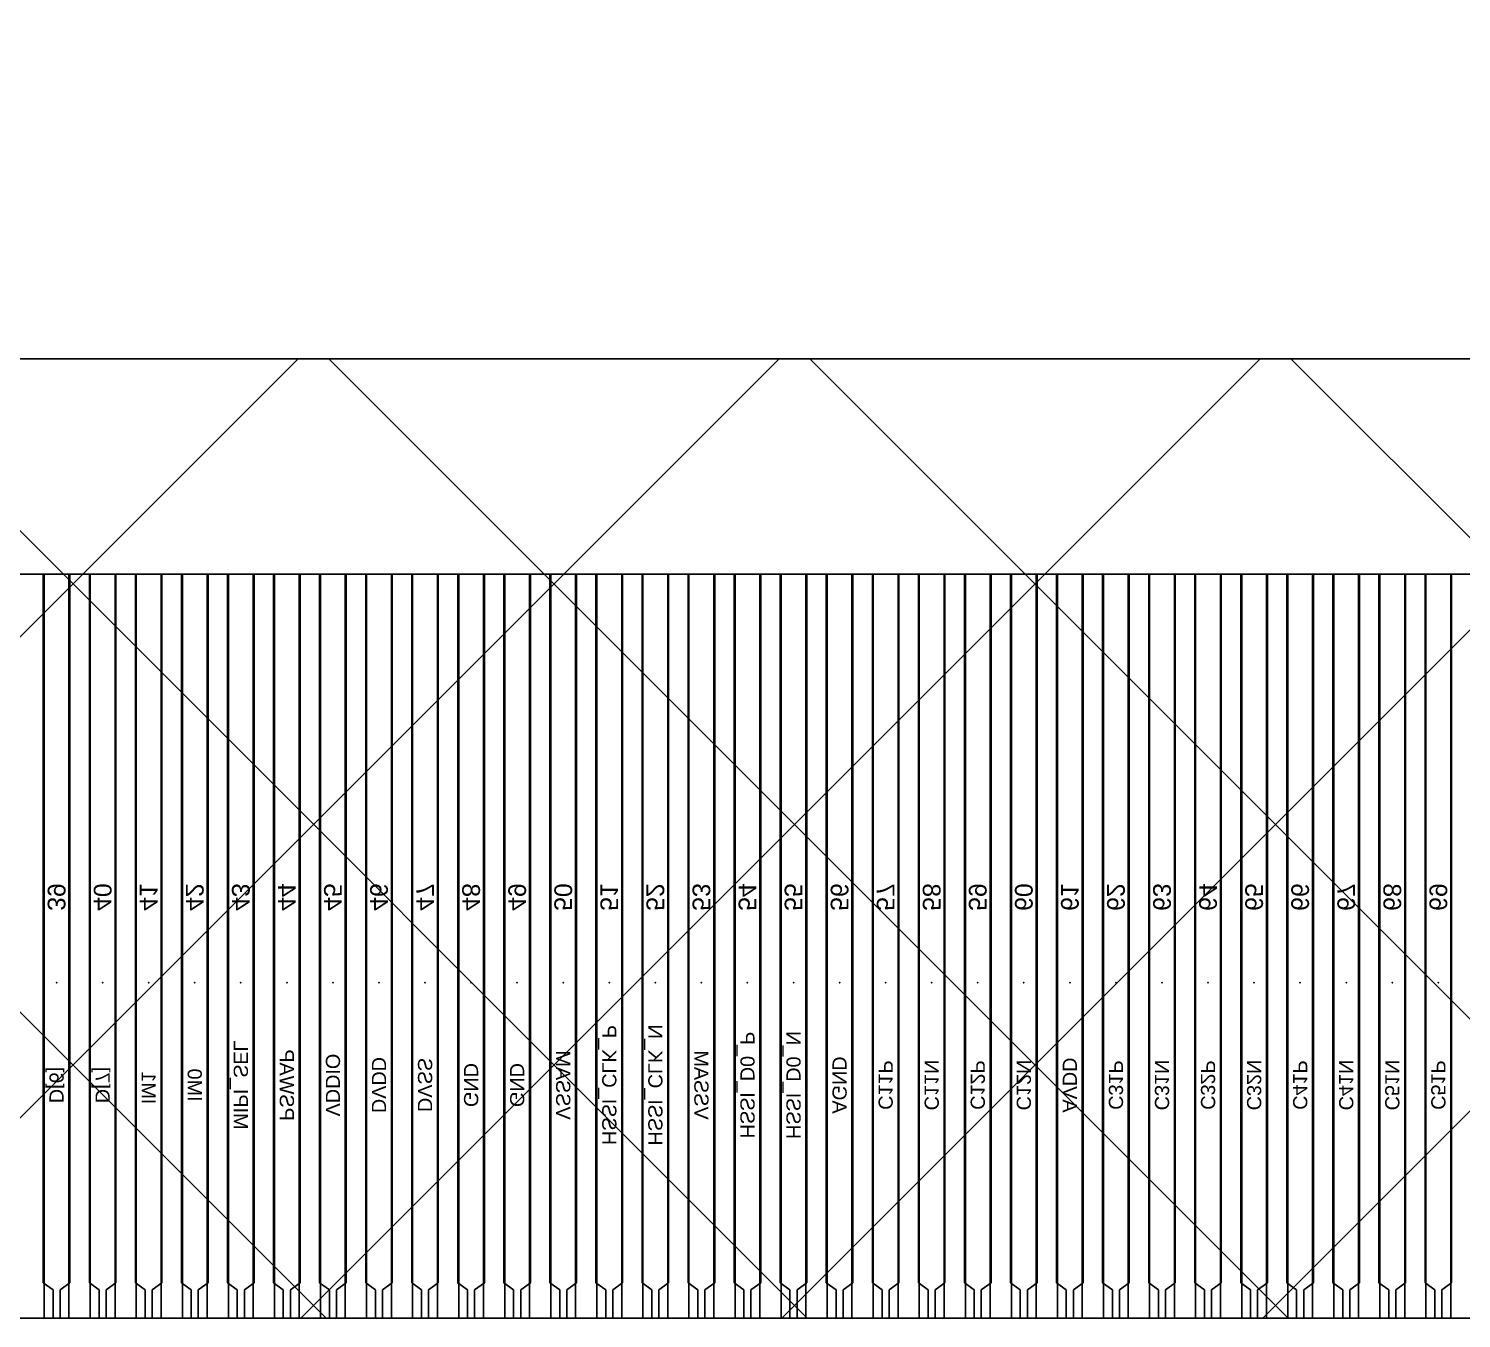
# Model space of a CAD drawing. Header units: millimetres. Extents: x 511 to 867, y 19 to 249.
# Drawn here: x 595.974 to 600.017, y 107.725 to 111.364 of the extents above; entities that cross this region are included whole.
import ezdxf
from ezdxf.enums import TextEntityAlignment as Align

# ---------------------------------------------------------------- set-up
doc = ezdxf.new("R2010")
doc.units = ezdxf.units.MM
for name, color, linetype in [('01 Copper', 3, 'Continuous'), ('03 Solder Resist', 6, 'Continuous'), ('04 Cutline', 4, 'Continuous'), ('10 Lead no', 1, 'Continuous'), ('11 Lead name', 2, 'Continuous'), ('DEF_LEADPOINT', 7, 'Continuous'), ('Foam', 190, 'Continuous'), ('标注', 3, 'Continuous')]:
    doc.layers.add(name, color=color, linetype=linetype)
doc.styles.add('MBC_Arial_Font', font='arial.ttf')

# ---------------------------------------------------------------- blocks, each defined once
blk = doc.blocks.new('*U276', base_point=(-2.815, -3.9525))
at = {"color": 1}
blk.add_point((-2.815, -3.9525), dxfattribs=at)
at = {"layer": 'DEF_LEADPOINT', "color": 1, "style": 'MBC_Arial_Font', "flags": 1}
for tag, p in [('LEAD_NO', (-2.815, -3.929)), ('NAME', (-2.815, -3.9492)), ('LOCATION', (-2.815, -3.9727)), ('LEADTYPE', (-2.815, -3.9928)), ('NOTE1', (-2.815, -4.0129)), ('NOTE2', (-2.815, -4.0331))]:
    blk.add_attdef(tag, p, '', height=0.0134, dxfattribs=at)
blk = doc.blocks.new('*U277', base_point=(-2.685, -3.9525))
at = {"color": 1}
blk.add_point((-2.685, -3.9525), dxfattribs=at)
at = {"layer": 'DEF_LEADPOINT', "color": 1, "style": 'MBC_Arial_Font', "flags": 1}
for tag, p in [('LEAD_NO', (-2.685, -3.929)), ('NAME', (-2.685, -3.9492)), ('LOCATION', (-2.685, -3.9727)), ('LEADTYPE', (-2.685, -3.9928)), ('NOTE1', (-2.685, -4.0129)), ('NOTE2', (-2.685, -4.0331))]:
    blk.add_attdef(tag, p, '', height=0.0134, dxfattribs=at)
blk = doc.blocks.new('*U278', base_point=(-2.555, -3.9525))
at = {"color": 1}
blk.add_point((-2.555, -3.9525), dxfattribs=at)
at = {"layer": 'DEF_LEADPOINT', "color": 1, "style": 'MBC_Arial_Font', "flags": 1}
for tag, p in [('LEAD_NO', (-2.555, -3.929)), ('NAME', (-2.555, -3.9492)), ('LOCATION', (-2.555, -3.9727)), ('LEADTYPE', (-2.555, -3.9928)), ('NOTE1', (-2.555, -4.0129)), ('NOTE2', (-2.555, -4.0331))]:
    blk.add_attdef(tag, p, '', height=0.0134, dxfattribs=at)
blk = doc.blocks.new('*U279', base_point=(-2.425, -3.9525))
at = {"color": 1}
blk.add_point((-2.425, -3.9525), dxfattribs=at)
at = {"layer": 'DEF_LEADPOINT', "color": 1, "style": 'MBC_Arial_Font', "flags": 1}
for tag, p in [('LEAD_NO', (-2.425, -3.929)), ('NAME', (-2.425, -3.9492)), ('LOCATION', (-2.425, -3.9727)), ('LEADTYPE', (-2.425, -3.9928)), ('NOTE1', (-2.425, -4.0129)), ('NOTE2', (-2.425, -4.0331))]:
    blk.add_attdef(tag, p, '', height=0.0134, dxfattribs=at)
blk = doc.blocks.new('*U280', base_point=(-2.295, -3.9525))
at = {"color": 1}
blk.add_point((-2.295, -3.9525), dxfattribs=at)
at = {"layer": 'DEF_LEADPOINT', "color": 1, "style": 'MBC_Arial_Font', "flags": 1}
for tag, p in [('LEAD_NO', (-2.295, -3.929)), ('NAME', (-2.295, -3.9492)), ('LOCATION', (-2.295, -3.9727)), ('LEADTYPE', (-2.295, -3.9928)), ('NOTE1', (-2.295, -4.0129)), ('NOTE2', (-2.295, -4.0331))]:
    blk.add_attdef(tag, p, '', height=0.0134, dxfattribs=at)
blk = doc.blocks.new('*U281', base_point=(-2.165, -3.9525))
at = {"color": 1}
blk.add_point((-2.165, -3.9525), dxfattribs=at)
at = {"layer": 'DEF_LEADPOINT', "color": 1, "style": 'MBC_Arial_Font', "flags": 1}
for tag, p in [('LEAD_NO', (-2.165, -3.929)), ('NAME', (-2.165, -3.9492)), ('LOCATION', (-2.165, -3.9727)), ('LEADTYPE', (-2.165, -3.9928)), ('NOTE1', (-2.165, -4.0129)), ('NOTE2', (-2.165, -4.0331))]:
    blk.add_attdef(tag, p, '', height=0.0134, dxfattribs=at)
blk = doc.blocks.new('*U282', base_point=(-2.035, -3.9525))
at = {"color": 1}
blk.add_point((-2.035, -3.9525), dxfattribs=at)
at = {"layer": 'DEF_LEADPOINT', "color": 1, "style": 'MBC_Arial_Font', "flags": 1}
for tag, p in [('LEAD_NO', (-2.035, -3.929)), ('NAME', (-2.035, -3.9492)), ('LOCATION', (-2.035, -3.9727)), ('LEADTYPE', (-2.035, -3.9928)), ('NOTE1', (-2.035, -4.0129)), ('NOTE2', (-2.035, -4.0331))]:
    blk.add_attdef(tag, p, '', height=0.0134, dxfattribs=at)
blk = doc.blocks.new('*U283', base_point=(-1.905, -3.9525))
at = {"color": 1}
blk.add_point((-1.905, -3.9525), dxfattribs=at)
at = {"layer": 'DEF_LEADPOINT', "color": 1, "style": 'MBC_Arial_Font', "flags": 1}
for tag, p in [('LEAD_NO', (-1.905, -3.929)), ('NAME', (-1.905, -3.9492)), ('LOCATION', (-1.905, -3.9727)), ('LEADTYPE', (-1.905, -3.9928)), ('NOTE1', (-1.905, -4.0129)), ('NOTE2', (-1.905, -4.0331))]:
    blk.add_attdef(tag, p, '', height=0.0134, dxfattribs=at)
blk = doc.blocks.new('*U284', base_point=(-1.775, -3.9525))
at = {"color": 1}
blk.add_point((-1.775, -3.9525), dxfattribs=at)
at = {"layer": 'DEF_LEADPOINT', "color": 1, "style": 'MBC_Arial_Font', "flags": 1}
for tag, p in [('LEAD_NO', (-1.775, -3.929)), ('NAME', (-1.775, -3.9492)), ('LOCATION', (-1.775, -3.9727)), ('LEADTYPE', (-1.775, -3.9928)), ('NOTE1', (-1.775, -4.0129)), ('NOTE2', (-1.775, -4.0331))]:
    blk.add_attdef(tag, p, '', height=0.0134, dxfattribs=at)
blk = doc.blocks.new('*U285', base_point=(-1.645, -3.9525))
at = {"color": 1}
blk.add_point((-1.645, -3.9525), dxfattribs=at)
at = {"layer": 'DEF_LEADPOINT', "color": 1, "style": 'MBC_Arial_Font', "flags": 1}
for tag, p in [('LEAD_NO', (-1.645, -3.929)), ('NAME', (-1.645, -3.9492)), ('LOCATION', (-1.645, -3.9727)), ('LEADTYPE', (-1.645, -3.9928)), ('NOTE1', (-1.645, -4.0129)), ('NOTE2', (-1.645, -4.0331))]:
    blk.add_attdef(tag, p, '', height=0.0134, dxfattribs=at)
blk = doc.blocks.new('*U286', base_point=(-1.515, -3.9525))
at = {"color": 1}
blk.add_point((-1.515, -3.9525), dxfattribs=at)
at = {"layer": 'DEF_LEADPOINT', "color": 1, "style": 'MBC_Arial_Font', "flags": 1}
for tag, p in [('LEAD_NO', (-1.515, -3.929)), ('NAME', (-1.515, -3.9492)), ('LOCATION', (-1.515, -3.9727)), ('LEADTYPE', (-1.515, -3.9928)), ('NOTE1', (-1.515, -4.0129)), ('NOTE2', (-1.515, -4.0331))]:
    blk.add_attdef(tag, p, '', height=0.0134, dxfattribs=at)
blk = doc.blocks.new('*U287', base_point=(-1.385, -3.9525))
at = {"color": 1}
blk.add_point((-1.385, -3.9525), dxfattribs=at)
at = {"layer": 'DEF_LEADPOINT', "color": 1, "style": 'MBC_Arial_Font', "flags": 1}
for tag, p in [('LEAD_NO', (-1.385, -3.929)), ('NAME', (-1.385, -3.9492)), ('LOCATION', (-1.385, -3.9727)), ('LEADTYPE', (-1.385, -3.9928)), ('NOTE1', (-1.385, -4.0129)), ('NOTE2', (-1.385, -4.0331))]:
    blk.add_attdef(tag, p, '', height=0.0134, dxfattribs=at)
blk = doc.blocks.new('*U288', base_point=(-1.255, -3.9525))
at = {"color": 1}
blk.add_point((-1.255, -3.9525), dxfattribs=at)
at = {"layer": 'DEF_LEADPOINT', "color": 1, "style": 'MBC_Arial_Font', "flags": 1}
for tag, p in [('LEAD_NO', (-1.255, -3.929)), ('NAME', (-1.255, -3.9492)), ('LOCATION', (-1.255, -3.9727)), ('LEADTYPE', (-1.255, -3.9928)), ('NOTE1', (-1.255, -4.0129)), ('NOTE2', (-1.255, -4.0331))]:
    blk.add_attdef(tag, p, '', height=0.0134, dxfattribs=at)
blk = doc.blocks.new('*U289', base_point=(-1.125, -3.9525))
at = {"color": 1}
blk.add_point((-1.125, -3.9525), dxfattribs=at)
at = {"layer": 'DEF_LEADPOINT', "color": 1, "style": 'MBC_Arial_Font', "flags": 1}
for tag, p in [('LEAD_NO', (-1.125, -3.929)), ('NAME', (-1.125, -3.9492)), ('LOCATION', (-1.125, -3.9727)), ('LEADTYPE', (-1.125, -3.9928)), ('NOTE1', (-1.125, -4.0129)), ('NOTE2', (-1.125, -4.0331))]:
    blk.add_attdef(tag, p, '', height=0.0134, dxfattribs=at)
blk = doc.blocks.new('*U290', base_point=(-0.995, -3.9525))
at = {"color": 1}
blk.add_point((-0.995, -3.9525), dxfattribs=at)
at = {"layer": 'DEF_LEADPOINT', "color": 1, "style": 'MBC_Arial_Font', "flags": 1}
for tag, p in [('LEAD_NO', (-0.995, -3.929)), ('NAME', (-0.995, -3.9492)), ('LOCATION', (-0.995, -3.9727)), ('LEADTYPE', (-0.995, -3.9928)), ('NOTE1', (-0.995, -4.0129)), ('NOTE2', (-0.995, -4.0331))]:
    blk.add_attdef(tag, p, '', height=0.0134, dxfattribs=at)
blk = doc.blocks.new('*U291', base_point=(-0.865, -3.9525))
at = {"color": 1}
blk.add_point((-0.865, -3.9525), dxfattribs=at)
at = {"layer": 'DEF_LEADPOINT', "color": 1, "style": 'MBC_Arial_Font', "flags": 1}
for tag, p in [('LEAD_NO', (-0.865, -3.929)), ('NAME', (-0.865, -3.9492)), ('LOCATION', (-0.865, -3.9727)), ('LEADTYPE', (-0.865, -3.9928)), ('NOTE1', (-0.865, -4.0129)), ('NOTE2', (-0.865, -4.0331))]:
    blk.add_attdef(tag, p, '', height=0.0134, dxfattribs=at)
blk = doc.blocks.new('*U292', base_point=(-0.735, -3.9525))
at = {"color": 1}
blk.add_point((-0.735, -3.9525), dxfattribs=at)
at = {"layer": 'DEF_LEADPOINT', "color": 1, "style": 'MBC_Arial_Font', "flags": 1}
for tag, p in [('LEAD_NO', (-0.735, -3.929)), ('NAME', (-0.735, -3.9492)), ('LOCATION', (-0.735, -3.9727)), ('LEADTYPE', (-0.735, -3.9928)), ('NOTE1', (-0.735, -4.0129)), ('NOTE2', (-0.735, -4.0331))]:
    blk.add_attdef(tag, p, '', height=0.0134, dxfattribs=at)
blk = doc.blocks.new('*U293', base_point=(-0.605, -3.9525))
at = {"color": 1}
blk.add_point((-0.605, -3.9525), dxfattribs=at)
at = {"layer": 'DEF_LEADPOINT', "color": 1, "style": 'MBC_Arial_Font', "flags": 1}
for tag, p in [('LEAD_NO', (-0.605, -3.929)), ('NAME', (-0.605, -3.9492)), ('LOCATION', (-0.605, -3.9727)), ('LEADTYPE', (-0.605, -3.9928)), ('NOTE1', (-0.605, -4.0129)), ('NOTE2', (-0.605, -4.0331))]:
    blk.add_attdef(tag, p, '', height=0.0134, dxfattribs=at)
blk = doc.blocks.new('*U294', base_point=(-0.475, -3.9525))
at = {"color": 1}
blk.add_point((-0.475, -3.9525), dxfattribs=at)
at = {"layer": 'DEF_LEADPOINT', "color": 1, "style": 'MBC_Arial_Font', "flags": 1}
for tag, p in [('LEAD_NO', (-0.475, -3.929)), ('NAME', (-0.475, -3.9492)), ('LOCATION', (-0.475, -3.9727)), ('LEADTYPE', (-0.475, -3.9928)), ('NOTE1', (-0.475, -4.0129)), ('NOTE2', (-0.475, -4.0331))]:
    blk.add_attdef(tag, p, '', height=0.0134, dxfattribs=at)
blk = doc.blocks.new('*U295', base_point=(-0.345, -3.9525))
at = {"color": 1}
blk.add_point((-0.345, -3.9525), dxfattribs=at)
at = {"layer": 'DEF_LEADPOINT', "color": 1, "style": 'MBC_Arial_Font', "flags": 1}
for tag, p in [('LEAD_NO', (-0.345, -3.929)), ('NAME', (-0.345, -3.9492)), ('LOCATION', (-0.345, -3.9727)), ('LEADTYPE', (-0.345, -3.9928)), ('NOTE1', (-0.345, -4.0129)), ('NOTE2', (-0.345, -4.0331))]:
    blk.add_attdef(tag, p, '', height=0.0134, dxfattribs=at)
blk = doc.blocks.new('*U296', base_point=(-0.215, -3.9525))
at = {"color": 1}
blk.add_point((-0.215, -3.9525), dxfattribs=at)
at = {"layer": 'DEF_LEADPOINT', "color": 1, "style": 'MBC_Arial_Font', "flags": 1}
for tag, p in [('LEAD_NO', (-0.215, -3.929)), ('NAME', (-0.215, -3.9492)), ('LOCATION', (-0.215, -3.9727)), ('LEADTYPE', (-0.215, -3.9928)), ('NOTE1', (-0.215, -4.0129)), ('NOTE2', (-0.215, -4.0331))]:
    blk.add_attdef(tag, p, '', height=0.0134, dxfattribs=at)
blk = doc.blocks.new('*U297', base_point=(-0.085, -3.9525))
at = {"color": 1}
blk.add_point((-0.085, -3.9525), dxfattribs=at)
at = {"layer": 'DEF_LEADPOINT', "color": 1, "style": 'MBC_Arial_Font', "flags": 1}
for tag, p in [('LEAD_NO', (-0.085, -3.929)), ('NAME', (-0.085, -3.9492)), ('LOCATION', (-0.085, -3.9727)), ('LEADTYPE', (-0.085, -3.9928)), ('NOTE1', (-0.085, -4.0129)), ('NOTE2', (-0.085, -4.0331))]:
    blk.add_attdef(tag, p, '', height=0.0134, dxfattribs=at)
blk = doc.blocks.new('*U298', base_point=(0.045, -3.9525))
at = {"color": 1}
blk.add_point((0.045, -3.9525), dxfattribs=at)
at = {"layer": 'DEF_LEADPOINT', "color": 1, "style": 'MBC_Arial_Font', "flags": 1}
for tag, p in [('LEAD_NO', (0.045, -3.929)), ('NAME', (0.045, -3.9492)), ('LOCATION', (0.045, -3.9727)), ('LEADTYPE', (0.045, -3.9928)), ('NOTE1', (0.045, -4.0129)), ('NOTE2', (0.045, -4.0331))]:
    blk.add_attdef(tag, p, '', height=0.0134, dxfattribs=at)
blk = doc.blocks.new('*U299', base_point=(0.175, -3.9525))
at = {"color": 1}
blk.add_point((0.175, -3.9525), dxfattribs=at)
at = {"layer": 'DEF_LEADPOINT', "color": 1, "style": 'MBC_Arial_Font', "flags": 1}
for tag, p in [('LEAD_NO', (0.175, -3.929)), ('NAME', (0.175, -3.9492)), ('LOCATION', (0.175, -3.9727)), ('LEADTYPE', (0.175, -3.9928)), ('NOTE1', (0.175, -4.0129)), ('NOTE2', (0.175, -4.0331))]:
    blk.add_attdef(tag, p, '', height=0.0134, dxfattribs=at)
blk = doc.blocks.new('*U300', base_point=(0.305, -3.9525))
at = {"color": 1}
blk.add_point((0.305, -3.9525), dxfattribs=at)
at = {"layer": 'DEF_LEADPOINT', "color": 1, "style": 'MBC_Arial_Font', "flags": 1}
for tag, p in [('LEAD_NO', (0.305, -3.929)), ('NAME', (0.305, -3.9492)), ('LOCATION', (0.305, -3.9727)), ('LEADTYPE', (0.305, -3.9928)), ('NOTE1', (0.305, -4.0129)), ('NOTE2', (0.305, -4.0331))]:
    blk.add_attdef(tag, p, '', height=0.0134, dxfattribs=at)
blk = doc.blocks.new('*U301', base_point=(0.435, -3.9525))
at = {"color": 1}
blk.add_point((0.435, -3.9525), dxfattribs=at)
at = {"layer": 'DEF_LEADPOINT', "color": 1, "style": 'MBC_Arial_Font', "flags": 1}
for tag, p in [('LEAD_NO', (0.435, -3.929)), ('NAME', (0.435, -3.9492)), ('LOCATION', (0.435, -3.9727)), ('LEADTYPE', (0.435, -3.9928)), ('NOTE1', (0.435, -4.0129)), ('NOTE2', (0.435, -4.0331))]:
    blk.add_attdef(tag, p, '', height=0.0134, dxfattribs=at)
blk = doc.blocks.new('*U302', base_point=(0.565, -3.9525))
at = {"color": 1}
blk.add_point((0.565, -3.9525), dxfattribs=at)
at = {"layer": 'DEF_LEADPOINT', "color": 1, "style": 'MBC_Arial_Font', "flags": 1}
for tag, p in [('LEAD_NO', (0.565, -3.929)), ('NAME', (0.565, -3.9492)), ('LOCATION', (0.565, -3.9727)), ('LEADTYPE', (0.565, -3.9928)), ('NOTE1', (0.565, -4.0129)), ('NOTE2', (0.565, -4.0331))]:
    blk.add_attdef(tag, p, '', height=0.0134, dxfattribs=at)
blk = doc.blocks.new('*U303', base_point=(0.695, -3.9525))
at = {"color": 1}
blk.add_point((0.695, -3.9525), dxfattribs=at)
at = {"layer": 'DEF_LEADPOINT', "color": 1, "style": 'MBC_Arial_Font', "flags": 1}
for tag, p in [('LEAD_NO', (0.695, -3.929)), ('NAME', (0.695, -3.9492)), ('LOCATION', (0.695, -3.9727)), ('LEADTYPE', (0.695, -3.9928)), ('NOTE1', (0.695, -4.0129)), ('NOTE2', (0.695, -4.0331))]:
    blk.add_attdef(tag, p, '', height=0.0134, dxfattribs=at)
blk = doc.blocks.new('*U304', base_point=(0.825, -3.9525))
at = {"color": 1}
blk.add_point((0.825, -3.9525), dxfattribs=at)
at = {"layer": 'DEF_LEADPOINT', "color": 1, "style": 'MBC_Arial_Font', "flags": 1}
for tag, p in [('LEAD_NO', (0.825, -3.929)), ('NAME', (0.825, -3.9492)), ('LOCATION', (0.825, -3.9727)), ('LEADTYPE', (0.825, -3.9928)), ('NOTE1', (0.825, -4.0129)), ('NOTE2', (0.825, -4.0331))]:
    blk.add_attdef(tag, p, '', height=0.0134, dxfattribs=at)
blk = doc.blocks.new('*U305', base_point=(0.955, -3.9525))
at = {"color": 1}
blk.add_point((0.955, -3.9525), dxfattribs=at)
at = {"layer": 'DEF_LEADPOINT', "color": 1, "style": 'MBC_Arial_Font', "flags": 1}
for tag, p in [('LEAD_NO', (0.955, -3.929)), ('NAME', (0.955, -3.9492)), ('LOCATION', (0.955, -3.9727)), ('LEADTYPE', (0.955, -3.9928)), ('NOTE1', (0.955, -4.0129)), ('NOTE2', (0.955, -4.0331))]:
    blk.add_attdef(tag, p, '', height=0.0134, dxfattribs=at)
blk = doc.blocks.new('*U306', base_point=(1.085, -3.9525))
at = {"color": 1}
blk.add_point((1.085, -3.9525), dxfattribs=at)
at = {"layer": 'DEF_LEADPOINT', "color": 1, "style": 'MBC_Arial_Font', "flags": 1}
for tag, p in [('LEAD_NO', (1.085, -3.929)), ('NAME', (1.085, -3.9492)), ('LOCATION', (1.085, -3.9727)), ('LEADTYPE', (1.085, -3.9928)), ('NOTE1', (1.085, -4.0129)), ('NOTE2', (1.085, -4.0331))]:
    blk.add_attdef(tag, p, '', height=0.0134, dxfattribs=at)
blk = doc.blocks.new('444444')
at = {"layer": '01 Copper'}
for p, q in [((176.5062, 264.1488), (176.5062, 262.1488)), ((176.5812, 262.1488), (176.5812, 264.1488)), ((176.6362, 264.1488), (176.6362, 262.1488)), ((176.7112, 262.1488), (176.7112, 264.1488)), ((176.7662, 264.1488), (176.7662, 262.1488)), ((176.8412, 262.1488), (176.8412, 264.1488)), ((176.8962, 264.1488), (176.8962, 262.1488)), ((176.9712, 262.1488), (176.9712, 264.1488)), ((177.0262, 264.1488), (177.0262, 262.1488)), ((177.1012, 262.1488), (177.1012, 264.1488)), ((177.1562, 264.1488), (177.1562, 262.1488)), ((177.2312, 262.1488), (177.2312, 264.1488)), ((177.2862, 262.1488), (177.2862, 264.1488)), ((177.3612, 264.1488), (177.3612, 262.1488)), ((177.4162, 262.1488), (177.4162, 264.1488)), ((177.4912, 264.1488), (177.4912, 262.1488)), ((177.5462, 264.1488), (177.5462, 262.1488)), ((177.6212, 262.1488), (177.6212, 264.1488)), ((177.9362, 262.1488), (177.9362, 264.1488)), ((178.0112, 264.1488), (178.0112, 262.1488)), ((178.0662, 264.1488), (178.0662, 262.1488)), ((178.1412, 262.1488), (178.1412, 264.1488)), ((178.1962, 264.1488), (178.1962, 262.1488)), ((178.2712, 262.1488), (178.2712, 264.1488)), ((178.3262, 262.1488), (178.3262, 264.1488)), ((178.4012, 264.1488), (178.4012, 262.1488)), ((178.4562, 264.1488), (178.4562, 262.1488)), ((178.5312, 262.1488), (178.5312, 264.1488)), ((178.5862, 264.1488), (178.5862, 262.1488)), ((178.6612, 262.1488), (178.6612, 264.1488)), ((178.7162, 262.1488), (178.7162, 264.1488)), ((178.7912, 264.1488), (178.7912, 262.1488)), ((178.8462, 262.1488), (178.8462, 264.1488)), ((178.9212, 264.1488), (178.9212, 262.1488)), ((178.9762, 262.1488), (178.9762, 264.1488)), ((179.0512, 264.1488), (179.0512, 262.1488)), ((179.1062, 262.1488), (179.1062, 264.1488)), ((179.1812, 264.1488), (179.1812, 262.1488)), ((179.2362, 262.1488), (179.2362, 264.1488)), ((179.3112, 264.1488), (179.3112, 262.1488)), ((179.3662, 264.1488), (179.3662, 262.1488)), ((179.4412, 262.1488), (179.4412, 264.1488)), ((179.4962, 264.1488), (179.4962, 262.1488)), ((179.5712, 262.1488), (179.5712, 264.1488)), ((179.6262, 264.1488), (179.6262, 262.1488)), ((179.7012, 262.1488), (179.7012, 264.1488)), ((179.7562, 264.1488), (179.7562, 262.1488)), ((179.8312, 262.1488), (179.8312, 264.1488)), ((179.8862, 264.1488), (179.8862, 262.1488)), ((179.9612, 262.1488), (179.9612, 264.1488)), ((180.0162, 264.1488), (180.0162, 262.1488)), ((180.0912, 262.1488), (180.0912, 264.1488)), ((180.1462, 262.1488), (180.1462, 264.1488)), ((180.2212, 264.1488), (180.2212, 262.1488)), ((180.2762, 264.1488), (180.2762, 262.1488)), ((180.3512, 262.1488), (180.3512, 264.1488)), ((180.4062, 264.1488), (180.4062, 262.1488)), ((180.4812, 262.1488), (180.4812, 264.1488)), ((176.5062, 262.1488), (176.5337, 262.1288)), ((176.5337, 262.1288), (176.5337, 262.0488)), ((176.5537, 262.1288), (176.5812, 262.1488)), ((176.5537, 262.0488), (176.5537, 262.1288)), ((176.6362, 262.1488), (176.6637, 262.1288)), ((176.6637, 262.1288), (176.6637, 262.0488)), ((176.6837, 262.1288), (176.7112, 262.1488)), ((176.6837, 262.0488), (176.6837, 262.1288)), ((176.7662, 262.1488), (176.7937, 262.1288)), ((176.7937, 262.1288), (176.7937, 262.0488)), ((176.8137, 262.1288), (176.8412, 262.1488)), ((176.8137, 262.0488), (176.8137, 262.1288)), ((176.8962, 262.1488), (176.9237, 262.1288)), ((176.9237, 262.1288), (176.9237, 262.0488)), ((176.9437, 262.1288), (176.9712, 262.1488)), ((176.9437, 262.0488), (176.9437, 262.1288)), ((177.0262, 262.1488), (177.0537, 262.1288)), ((177.0537, 262.1288), (177.0537, 262.0488)), ((177.0737, 262.1288), (177.1012, 262.1488)), ((177.0737, 262.0488), (177.0737, 262.1288)), ((177.1562, 262.1488), (177.1837, 262.1288)), ((177.1837, 262.1288), (177.1837, 262.0488)), ((177.2037, 262.1288), (177.2312, 262.1488)), ((177.2037, 262.0488), (177.2037, 262.1288)), ((177.3137, 262.1288), (177.2862, 262.1488)), ((177.3137, 262.0488), (177.3137, 262.1288)), ((177.3612, 262.1488), (177.3337, 262.1288)), ((177.3337, 262.1288), (177.3337, 262.0488)), ((177.4437, 262.1288), (177.4162, 262.1488)), ((177.4437, 262.0488), (177.4437, 262.1288)), ((177.4912, 262.1488), (177.4637, 262.1288)), ((177.4637, 262.1288), (177.4637, 262.0488)), ((177.5462, 262.1488), (177.5737, 262.1288)), ((177.5737, 262.1288), (177.5737, 262.0488)), ((177.5937, 262.1288), (177.6212, 262.1488)), ((177.5937, 262.0488), (177.5937, 262.1288)), ((177.9637, 262.1288), (177.9362, 262.1488)), ((177.9637, 262.0488), (177.9637, 262.1288)), ((178.0112, 262.1488), (177.9837, 262.1288)), ((177.9837, 262.1288), (177.9837, 262.0488)), ((178.0662, 262.1488), (178.0937, 262.1288)), ((178.0937, 262.1288), (178.0937, 262.0488)), ((178.1137, 262.1288), (178.1412, 262.1488)), ((178.1137, 262.0488), (178.1137, 262.1288)), ((178.1962, 262.1488), (178.2237, 262.1288)), ((178.2237, 262.1288), (178.2237, 262.0488)), ((178.2437, 262.1288), (178.2712, 262.1488)), ((178.2437, 262.0488), (178.2437, 262.1288)), ((178.3537, 262.1288), (178.3262, 262.1488)), ((178.3537, 262.0488), (178.3537, 262.1288)), ((178.4012, 262.1488), (178.3737, 262.1288)), ((178.3737, 262.1288), (178.3737, 262.0488)), ((178.4562, 262.1488), (178.4837, 262.1288)), ((178.4837, 262.1288), (178.4837, 262.0488)), ((178.5037, 262.1288), (178.5312, 262.1488)), ((178.5037, 262.0488), (178.5037, 262.1288)), ((178.5862, 262.1488), (178.6137, 262.1288)), ((178.6137, 262.1288), (178.6137, 262.0488)), ((178.6337, 262.1288), (178.6612, 262.1488)), ((178.6337, 262.0488), (178.6337, 262.1288)), ((178.7437, 262.1288), (178.7162, 262.1488)), ((178.7437, 262.0488), (178.7437, 262.1288)), ((178.7912, 262.1488), (178.7637, 262.1288)), ((178.7637, 262.1288), (178.7637, 262.0488)), ((178.8737, 262.1288), (178.8462, 262.1488)), ((178.8737, 262.0488), (178.8737, 262.1288)), ((178.9212, 262.1488), (178.8937, 262.1288)), ((178.8937, 262.1288), (178.8937, 262.0488)), ((179.0037, 262.1288), (178.9762, 262.1488)), ((179.0037, 262.0488), (179.0037, 262.1288)), ((179.0512, 262.1488), (179.0237, 262.1288)), ((179.0237, 262.1288), (179.0237, 262.0488)), ((179.1337, 262.1288), (179.1062, 262.1488)), ((179.1337, 262.0488), (179.1337, 262.1288)), ((179.1812, 262.1488), (179.1537, 262.1288)), ((179.1537, 262.1288), (179.1537, 262.0488)), ((179.2637, 262.1288), (179.2362, 262.1488)), ((179.2637, 262.0488), (179.2637, 262.1288)), ((179.3112, 262.1488), (179.2837, 262.1288)), ((179.2837, 262.1288), (179.2837, 262.0488)), ((179.3662, 262.1488), (179.3937, 262.1288)), ((179.3937, 262.1288), (179.3937, 262.0488)), ((179.4137, 262.1288), (179.4412, 262.1488)), ((179.4137, 262.0488), (179.4137, 262.1288)), ((179.4962, 262.1488), (179.5237, 262.1288)), ((179.5237, 262.1288), (179.5237, 262.0488)), ((179.5437, 262.1288), (179.5712, 262.1488)), ((179.5437, 262.0488), (179.5437, 262.1288)), ((179.6262, 262.1488), (179.6537, 262.1288)), ((179.6537, 262.1288), (179.6537, 262.0488)), ((179.6737, 262.1288), (179.7012, 262.1488)), ((179.6737, 262.0488), (179.6737, 262.1288)), ((179.7562, 262.1488), (179.7837, 262.1288)), ((179.7837, 262.1288), (179.7837, 262.0488)), ((179.8037, 262.1288), (179.8312, 262.1488)), ((179.8037, 262.0488), (179.8037, 262.1288)), ((179.8862, 262.1488), (179.9137, 262.1288)), ((179.9137, 262.1288), (179.9137, 262.0488)), ((179.9337, 262.1288), (179.9612, 262.1488)), ((179.9337, 262.0488), (179.9337, 262.1288)), ((180.0162, 262.1488), (180.0437, 262.1288)), ((180.0437, 262.1288), (180.0437, 262.0488)), ((180.0637, 262.1288), (180.0912, 262.1488)), ((180.0637, 262.0488), (180.0637, 262.1288)), ((180.1737, 262.1288), (180.1462, 262.1488)), ((180.1737, 262.0488), (180.1737, 262.1288)), ((180.2212, 262.1488), (180.1937, 262.1288)), ((180.1937, 262.1288), (180.1937, 262.0488)), ((180.2762, 262.1488), (180.3037, 262.1288)), ((180.3037, 262.1288), (180.3037, 262.0488)), ((180.3237, 262.1288), (180.3512, 262.1488)), ((180.3237, 262.0488), (180.3237, 262.1288)), ((180.4062, 262.1488), (180.4337, 262.1288)), ((180.4337, 262.1288), (180.4337, 262.0488)), ((180.4537, 262.1288), (180.4812, 262.1488)), ((180.4537, 262.0488), (180.4537, 262.1288))]:
    blk.add_line(p, q, dxfattribs=at)
for points in [[(177.7037, 262.0488), (177.7037, 262.1288), (177.6762, 262.1488), (177.6762, 264.1488)], [(177.7512, 264.1488), (177.7512, 262.1488), (177.7237, 262.1288), (177.7237, 262.0488)], [(177.8337, 262.0488), (177.8337, 262.1288), (177.8062, 262.1488), (177.8062, 264.1488)], [(177.8812, 264.1488), (177.8812, 262.1488), (177.8537, 262.1288), (177.8537, 262.0488)]]:
    blk.add_lwpolyline(points, dxfattribs=at)
at = {"layer": '03 Solder Resist'}
blk.add_line((183.6912, 264.1488), (170.5662, 264.1488), dxfattribs=at)
at = {"layer": '04 Cutline'}
blk.add_lwpolyline([(185.1038, 272.7846), (183.6101, 272.122, 0.296598), (183.4912, 271.9392), (183.4912, 271.9392), (183.4912, 262.5488, -0.414214), (182.9912, 262.0488), (171.2662, 262.0488, -0.414214), (170.7662, 262.5488), (170.7662, 264.676, -0.207299), (170.9242, 265.0407), (171.6106, 265.6843, 0.207299), (171.7687, 266.0491), (171.7687, 269.1443, -0.34522), (172.1492, 269.6298), (177.7996, 271.0195, 0.34522), (178.1802, 271.505), (178.1802, 271.9392, 0.296598), (178.0612, 272.122), (176.5675, 272.7846, -0.296598)], format="xyb", dxfattribs=at)
at = {"layer": 'DEF_LEADPOINT', "color": 1, "xscale": -1}
for name, p in [('*U306', (176.5437, 262.9963)), ('*U305', (176.6737, 262.9963)), ('*U304', (176.8037, 262.9963)), ('*U303', (176.9337, 262.9963)), ('*U302', (177.0637, 262.9963)), ('*U301', (177.1937, 262.9963)), ('*U300', (177.3237, 262.9963)), ('*U299', (177.4537, 262.9963)), ('*U298', (177.5837, 262.9963)), ('*U297', (177.7137, 262.9963)), ('*U296', (177.8437, 262.9963)), ('*U295', (177.9737, 262.9963)), ('*U294', (178.1037, 262.9963)), ('*U293', (178.2337, 262.9963)), ('*U292', (178.3637, 262.9963)), ('*U291', (178.4937, 262.9963)), ('*U290', (178.6237, 262.9963)), ('*U289', (178.7537, 262.9963)), ('*U288', (178.8837, 262.9963)), ('*U287', (179.0137, 262.9963)), ('*U286', (179.1437, 262.9963)), ('*U285', (179.2737, 262.9963)), ('*U284', (179.4037, 262.9963)), ('*U283', (179.5337, 262.9963)), ('*U282', (179.6637, 262.9963)), ('*U281', (179.7937, 262.9963)), ('*U280', (179.9237, 262.9963)), ('*U279', (180.0537, 262.9963)), ('*U278', (180.1837, 262.9963)), ('*U277', (180.3137, 262.9963)), ('*U276', (180.4437, 262.9963))]:
    blk.add_blockref(name, p, dxfattribs=at)
at = {"layer": '10 Lead no', "style": 'MBC_Arial_Font', "text_generation_flag": 2}
for s, p in [('39', (176.5437, 263.2373)), ('40', (176.6737, 263.2373)), ('41', (176.8037, 263.2373)), ('42', (176.9337, 263.2373)), ('43', (177.0637, 263.2373)), ('44', (177.1937, 263.2373)), ('45', (177.3237, 263.2373)), ('46', (177.4537, 263.2373)), ('47', (177.5837, 263.2373)), ('48', (177.7137, 263.2373)), ('49', (177.8437, 263.2373)), ('50', (177.9737, 263.2373)), ('51', (178.1037, 263.2373)), ('52', (178.2337, 263.2373)), ('53', (178.3637, 263.2373)), ('54', (178.4937, 263.2373)), ('55', (178.6237, 263.2373)), ('56', (178.7537, 263.2373)), ('57', (178.8837, 263.2373)), ('58', (179.0137, 263.2373)), ('59', (179.1437, 263.2373)), ('60', (179.2737, 263.2373)), ('61', (179.4037, 263.2373)), ('62', (179.5337, 263.2373)), ('63', (179.6637, 263.2373)), ('64', (179.7937, 263.2373)), ('65', (179.9237, 263.2373)), ('66', (180.0537, 263.2373)), ('67', (180.1837, 263.2373)), ('68', (180.3137, 263.2373)), ('69', (180.4437, 263.2373))]:
    blk.add_text(s, height=0.05, rotation=270, dxfattribs=at).set_placement(p, align=Align.MIDDLE_CENTER)
at = {"layer": '11 Lead name', "style": 'MBC_Arial_Font', "text_generation_flag": 2}
for s, p in [('HSSI_CLK_P', (178.1037, 262.7069)), ('HSSI_CLK_N', (178.2337, 262.7069)), ('HSSI_D0_P', (178.4937, 262.7069)), ('HSSI_D0_N', (178.6237, 262.7069)), ('MIPI_SEL', (177.0637, 262.7069)), ('PSWAP', (177.1937, 262.7069)), ('VDDIO', (177.3237, 262.7069)), ('DVDD', (177.4537, 262.7069)), ('DVSS', (177.5837, 262.7069)), ('GND', (177.7137, 262.7069)), ('GND', (177.8437, 262.7069)), ('VSSAM', (177.9737, 262.7069)), ('VSSAM', (178.3637, 262.7069)), ('AGND', (178.7537, 262.7069)), ('C11P', (178.8837, 262.7069)), ('C11N', (179.0137, 262.7069)), ('C12P', (179.1437, 262.7069)), ('C12N', (179.2737, 262.7069)), ('AVDD', (179.4037, 262.7069)), ('C31P', (179.5337, 262.7069)), ('C31N', (179.6637, 262.7069)), ('C32P', (179.7937, 262.7069)), ('C32N', (179.9237, 262.7069)), ('C41P', (180.0537, 262.7069)), ('C41N', (180.1837, 262.7069)), ('C51N', (180.3137, 262.7069)), ('C51P', (180.4437, 262.7069)), ('D[6]', (176.5437, 262.7069)), ('D[7]', (176.6737, 262.7069)), ('IM1 ', (176.8037, 262.7069)), ('IM0', (176.9337, 262.7069))]:
    blk.add_text(s, height=0.04, rotation=270, dxfattribs=at).set_placement(p, align=Align.MIDDLE_CENTER)

msp = doc.modelspace()

# ---------------------------------------------------------------- hatches: boundary and pattern name
at = {"layer": 'Foam', "lineweight": 0}
h = msp.add_hatch(dxfattribs=at)
h.set_pattern_fill('_USER', color=256, scale=0.96, angle=45, style=0, double=1, pattern_type=0)
h.set_pattern_definition([(45, (260.7597, -159.0169), (-0.6788225, 0.6788225), []), (135, (260.7597, -159.0169), (-0.6788225, -0.6788225), [])])
edge = h.paths.add_edge_path()
edge.add_line((589.8444, 107.7251), (603.3999, 107.7251))
edge.add_arc((603.3999, 108.2251), 0.5, 270, 360)
edge.add_line((603.8999, 108.2251), (603.8999, 110.4329))
edge.add_line((603.8999, 110.4329), (590.3444, 110.4329))
edge.add_arc((590.3444, 109.9329), 0.5, 90, 180)
edge.add_line((589.8444, 109.9329), (589.8444, 107.7251))

# ---------------------------------------------------------------- linework, layer by layer
at = {"color": 32}
for p in [(602.8999, 110.4329), (611.1484, 110.4329)]:
    msp.add_line(p, (590.3444, 110.4329), dxfattribs=at)
at = {"color": 2}
msp.add_line((603.8999, 110.4329), (590.3444, 110.4329), dxfattribs=at)
at = {"color": 3}
msp.add_lwpolyline([(589.8444, 107.7251), (603.3999, 107.7251, 0.414214), (603.8999, 108.2251), (603.8999, 110.4329)], format="xyb", dxfattribs=at)
at = {"layer": '标注', "color": 2}
for points in [[(596.0874, 109.8251), (596.0174, 109.8251), (596.0174, 107.7251), (596.0874, 107.7251)], [(596.2174, 109.8251), (596.1474, 109.8251), (596.1474, 107.7251), (596.2174, 107.7251)], [(596.3474, 109.8251), (596.2774, 109.8251), (596.2774, 107.7251), (596.3474, 107.7251)], [(596.4774, 109.8251), (596.4074, 109.8251), (596.4074, 107.7251), (596.4774, 107.7251)], [(596.6074, 109.8251), (596.5374, 109.8251), (596.5374, 107.7251), (596.6074, 107.7251)], [(596.7374, 109.8251), (596.6674, 109.8251), (596.6674, 107.7251), (596.7374, 107.7251)], [(596.8674, 109.8251), (596.7974, 109.8251), (596.7974, 107.7251), (596.8674, 107.7251)], [(596.9974, 109.8251), (596.9274, 109.8251), (596.9274, 107.7251), (596.9974, 107.7251)], [(597.1274, 109.8251), (597.0574, 109.8251), (597.0574, 107.7251), (597.1274, 107.7251)], [(597.2574, 109.8251), (597.1874, 109.8251), (597.1874, 107.7251), (597.2574, 107.7251)], [(597.3874, 109.8251), (597.3174, 109.8251), (597.3174, 107.7251), (597.3874, 107.7251)], [(597.5174, 109.8251), (597.4474, 109.8251), (597.4474, 107.7251), (597.5174, 107.7251)], [(597.6474, 109.8251), (597.5774, 109.8251), (597.5774, 107.7251), (597.6474, 107.7251)], [(597.7774, 109.8251), (597.7074, 109.8251), (597.7074, 107.7251), (597.7774, 107.7251)], [(597.9074, 109.8251), (597.8374, 109.8251), (597.8374, 107.7251), (597.9074, 107.7251)], [(598.0374, 109.8251), (597.9674, 109.8251), (597.9674, 107.7251), (598.0374, 107.7251)], [(598.1674, 109.8251), (598.0974, 109.8251), (598.0974, 107.7251), (598.1674, 107.7251)], [(598.2974, 109.8251), (598.2274, 109.8251), (598.2274, 107.7251), (598.2974, 107.7251)], [(598.4274, 109.8251), (598.3574, 109.8251), (598.3574, 107.7251), (598.4274, 107.7251)], [(598.5574, 109.8251), (598.4874, 109.8251), (598.4874, 107.7251), (598.5574, 107.7251)], [(598.6874, 109.8251), (598.6174, 109.8251), (598.6174, 107.7251), (598.6874, 107.7251)], [(598.8174, 109.8251), (598.7474, 109.8251), (598.7474, 107.7251), (598.8174, 107.7251)], [(598.9474, 109.8251), (598.8774, 109.8251), (598.8774, 107.7251), (598.9474, 107.7251)], [(599.0774, 109.8251), (599.0074, 109.8251), (599.0074, 107.7251), (599.0774, 107.7251)], [(599.2074, 109.8251), (599.1374, 109.8251), (599.1374, 107.7251), (599.2074, 107.7251)], [(599.3374, 109.8251), (599.2674, 109.8251), (599.2674, 107.7251), (599.3374, 107.7251)], [(599.4674, 109.8251), (599.3974, 109.8251), (599.3974, 107.7251), (599.4674, 107.7251)], [(599.5974, 109.8251), (599.5274, 109.8251), (599.5274, 107.7251), (599.5974, 107.7251)], [(599.7274, 109.8251), (599.6574, 109.8251), (599.6574, 107.7251), (599.7274, 107.7251)], [(599.8574, 109.8251), (599.7874, 109.8251), (599.7874, 107.7251), (599.8574, 107.7251)], [(599.9874, 109.8251), (599.9174, 109.8251), (599.9174, 107.7251), (599.9874, 107.7251)]]:
    msp.add_lwpolyline(points, close=True, dxfattribs=at)

# ---------------------------------------------------------------- block references
at = {"color": 2}
msp.add_blockref('444444', (419.5087, -154.3237), dxfattribs=at)

doc.saveas('drawing.dxf')
